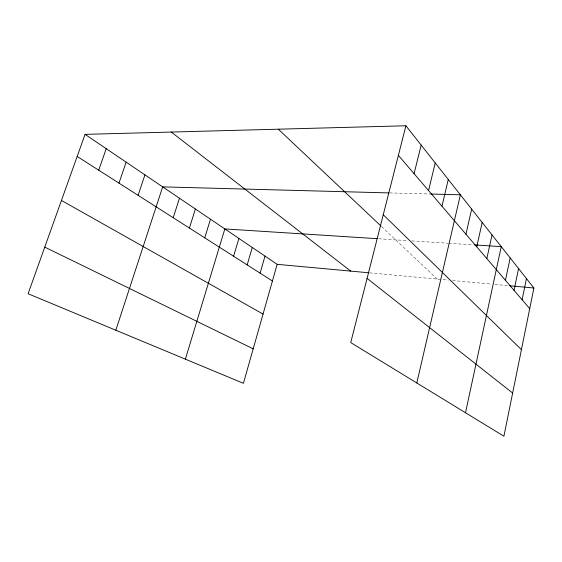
<?xml version="1.0" encoding="UTF-8"?>
<svg xmlns="http://www.w3.org/2000/svg" width="562" height="562" viewBox="0 0 562 562"><rect width="100%" height="100%" fill="white"/><g stroke="black" fill="none" stroke-linecap="round" stroke-linejoin="round"><path stroke-width="0.42" stroke-dasharray="2.81 2.11" d="M389.635 192.928L429.86 194.002M378.676 238.773L407.605 240.627M411.876 240.901L447.837 243.206M448.694 243.262L473.618 244.856M369.543 272.844L448.307 280.115M452.572 280.508L491.413 284.091M494.89 284.407L508.772 285.693M381.556 226.57L437.222 279.089"/><path stroke-width="0.84" d="M405.912 125.769L533.9 288.011L503.91 436.231L350.737 342.588L405.912 125.769L85.073 134.367L28.1 293.736L243.423 383.312L277.157 264.323L85.073 134.367M522.105 299.757L526.453 278.576M514.026 290.329L518.564 268.566M505.442 280.312L510.177 257.937M465.512 412.754L501.248 246.627L474.483 244.913M486.84 258.597L492.024 234.923M476.745 246.823L482.175 222.447M465.954 234.221L471.659 209.106M416.8 382.975L460.383 194.817L430.731 194.023M441.95 206.212L448.272 179.475M428.553 190.574L435.241 162.945M414.075 173.679L421.163 145.101M260.101 273.146L265.011 256.103M247.175 264.899L252.275 247.484M233.595 256.244L238.899 238.436M185.376 359.16L224.842 228.924L376.983 238.667M204.744 237.831L210.49 219.215M189.401 228.046L195.386 209.001M173.222 217.726L179.468 198.231M115.821 330.224L162.671 186.872L388.756 192.907M138.097 195.316L144.926 174.866M118.982 183.128L126.141 162.151M98.715 170.195L106.225 148.677M277.157 264.323L368.686 272.767M509.643 285.77L533.9 288.011M44.763 247.118L253.195 348.84M61.448 200.458L263.051 314.067M77.177 156.454L272.422 281.007M171.284 132.056L350.73 271.109M367.077 278.366L512.649 393.042M278.323 129.19L380.938 225.987M383.27 214.754L521.424 349.676M398.381 155.358L529.727 308.65"/></g></svg>
